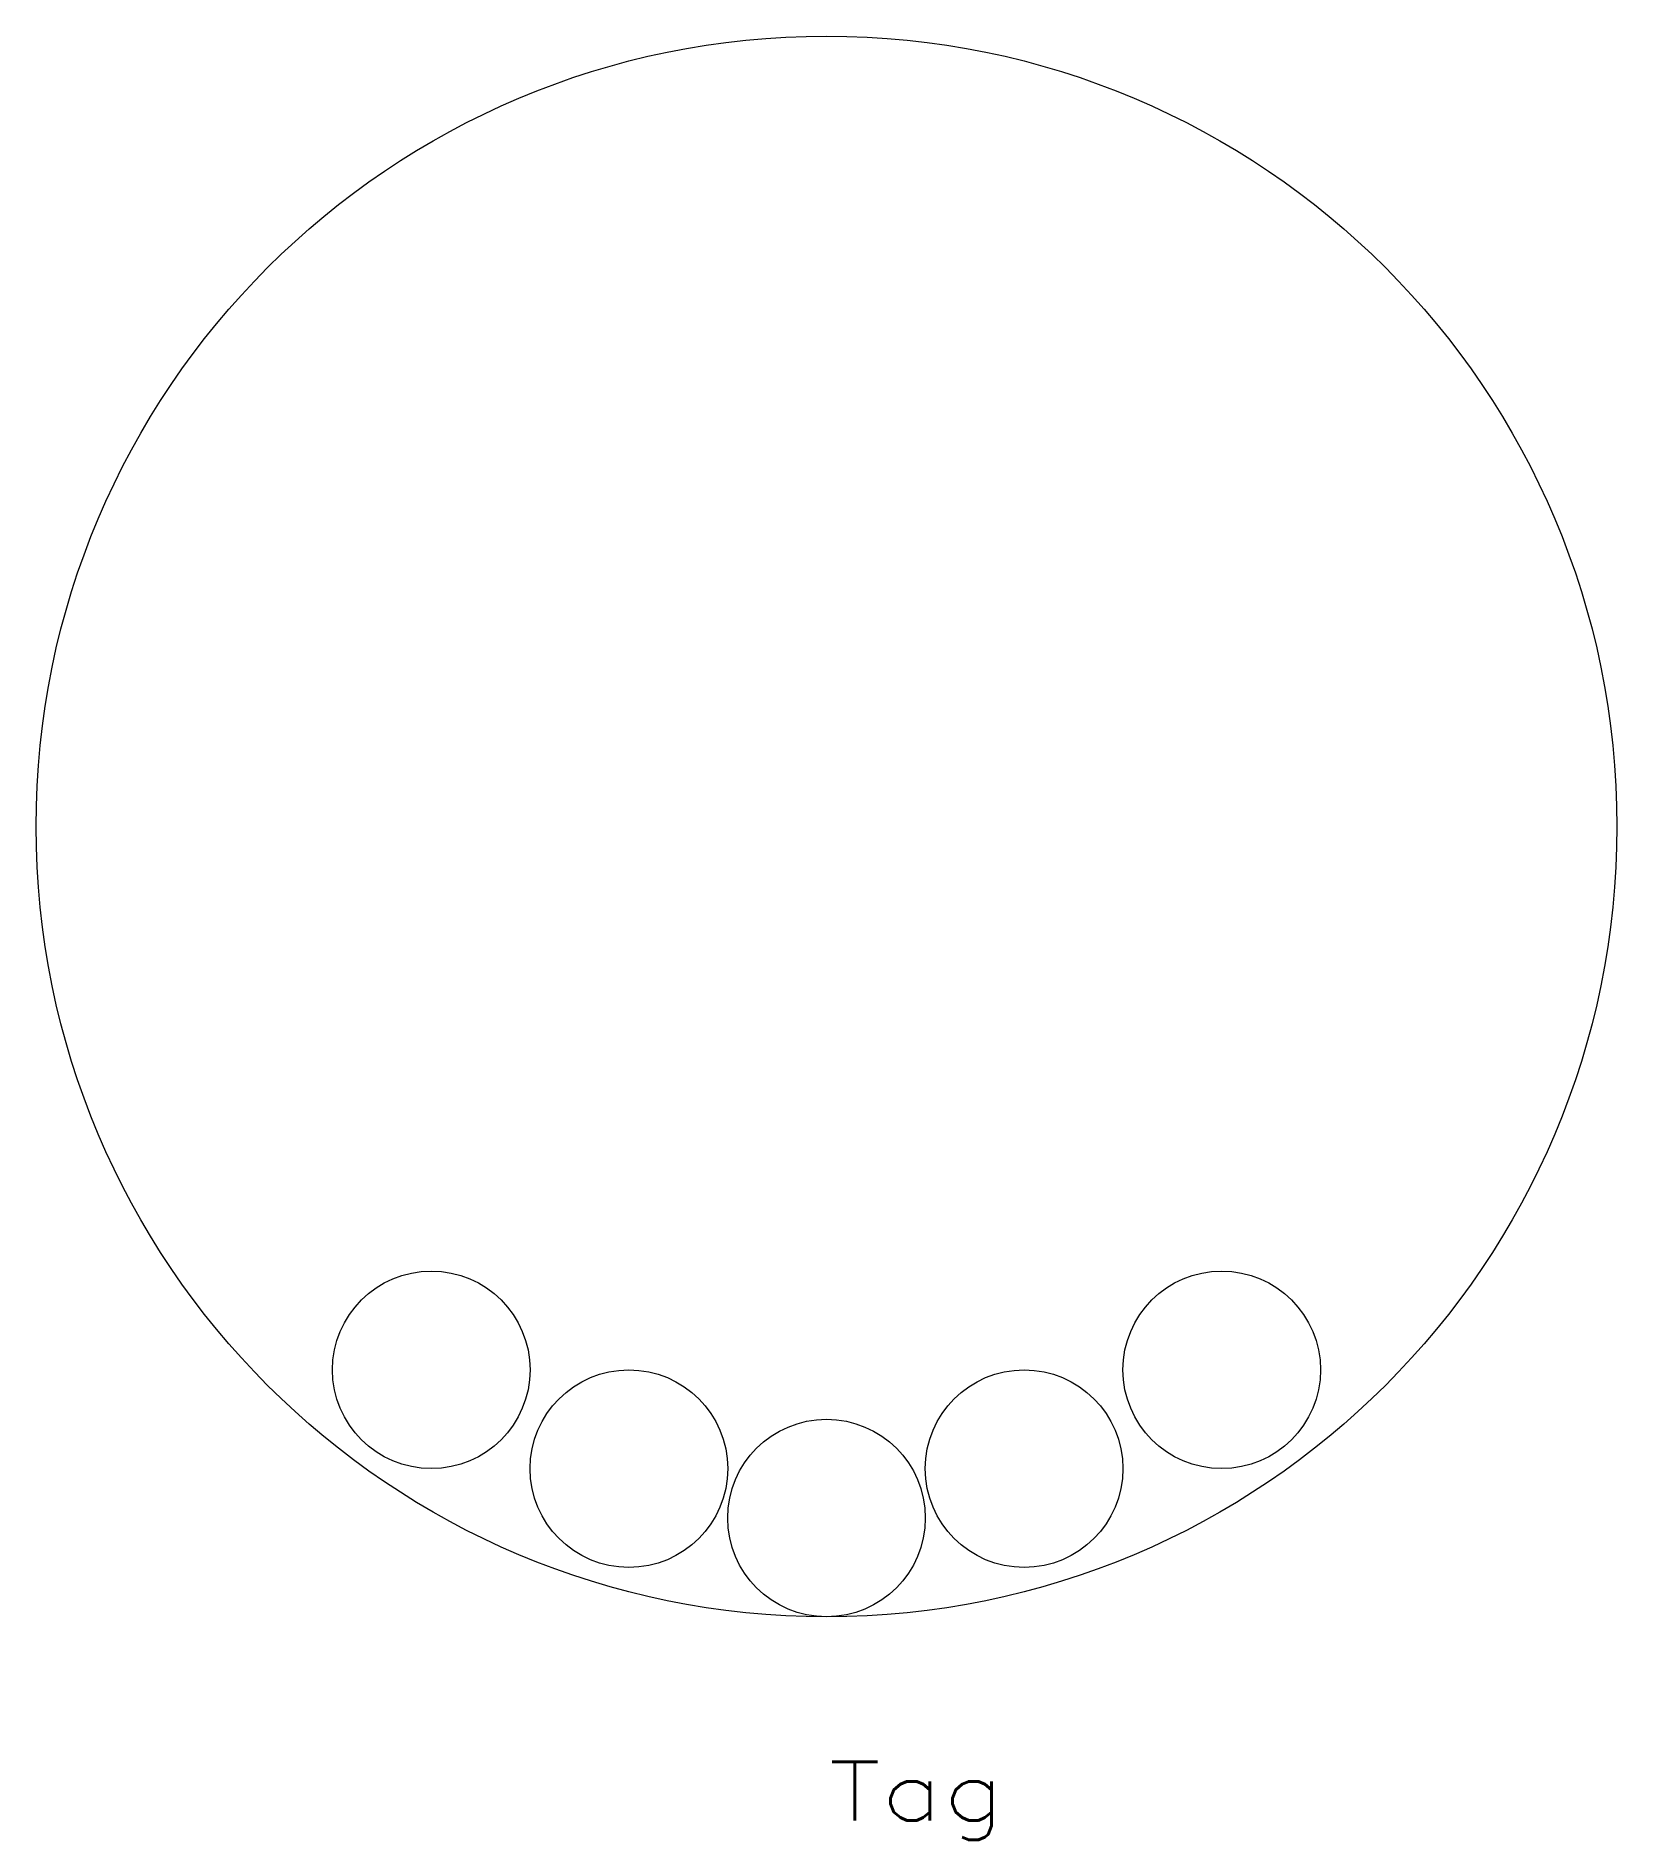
# Model space of a CAD drawing. Header units: inches. Extents: x -20 to 20, y -25.6 to 20.
import ezdxf
from ezdxf.enums import TextEntityAlignment as Align

# ---------------------------------------------------------------- set-up
doc = ezdxf.new("R2010")
doc.units = ezdxf.units.IN
doc.header["$MEASUREMENT"] = 0
doc.layers.get('0').update_dxf_attribs({"lineweight": 0})
doc.styles.add('_TCW_TXTSTY_1', font='TXT.SHX')

msp = doc.modelspace()

# ---------------------------------------------------------------- linework, layer by layer
at = {"lineweight": 0}
for centre, radius in [((0, 0), 20), ((-10, -13.75), 2.5), ((10, -13.75), 2.5), ((-5, -16.25), 2.5), ((5, -16.25), 2.5), ((0, -17.5), 2.5)]:
    msp.add_circle(centre, radius, dxfattribs=at)

# ---------------------------------------------------------------- texts
at = {"color": 7, "linetype": 'Continuous', "style": '_TCW_TXTSTY_1', "width": 1.166667}
msp.add_text('Tag', height=1.4816, dxfattribs=at).set_placement((0.059, -25.151), (4.504, -25.151), align=Align.FIT)

doc.saveas('drawing.dxf')
